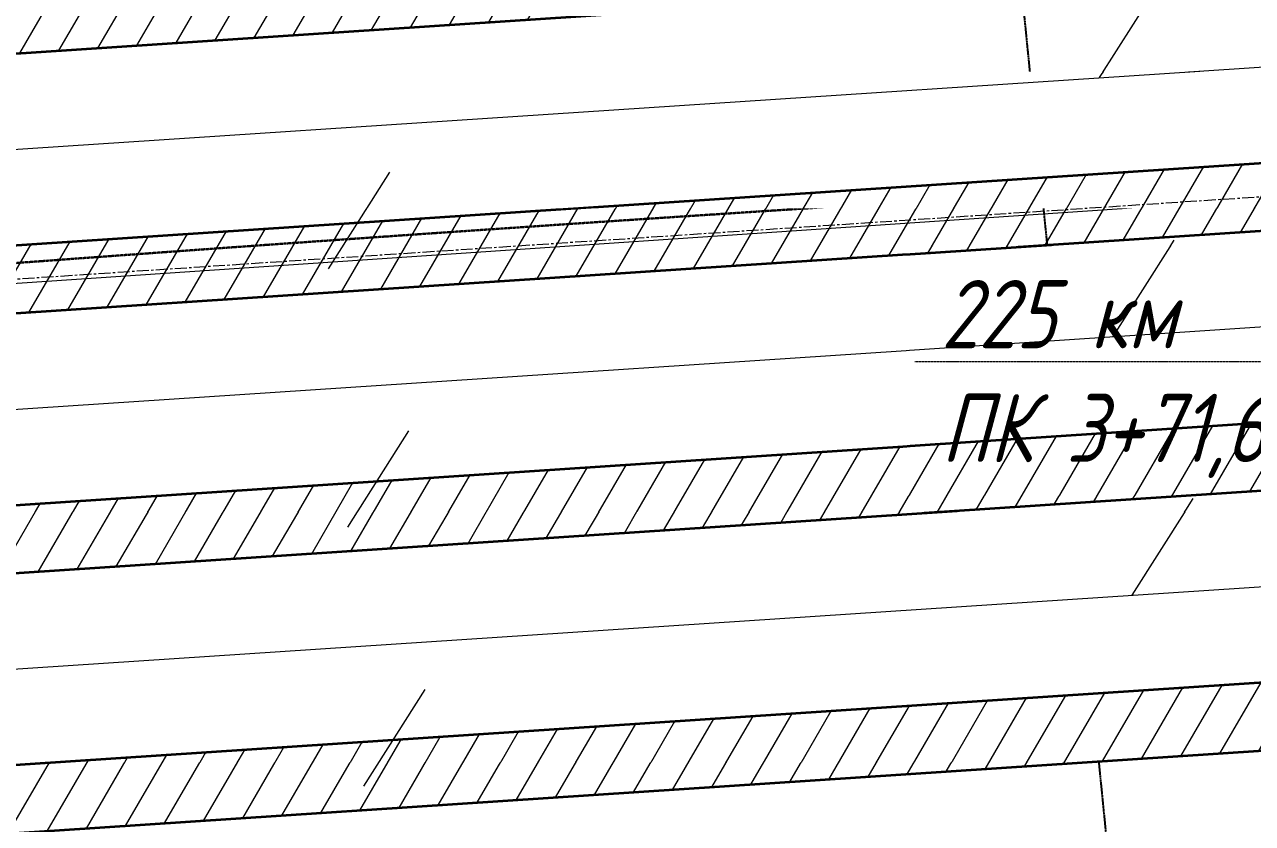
# Model space of a CAD drawing. Header units: millimetres. Extents: x 265754 to 14267433, y -6145605 to 2433772.
# Drawn here: x 7919037 to 7928037, y -581143 to -575290 of the extents above; entities that cross this region are included whole.
import ezdxf
from ezdxf import colors
from ezdxf.entities.mleader import LeaderData, LeaderLine
from ezdxf.math import Vec2, Vec3

# ---------------------------------------------------------------- set-up
doc = ezdxf.new("R2010")
doc.units = ezdxf.units.MM
for name, pattern in [('невидимая', [9.524999999999999, 6.35, -3.175]), ('осевая', [2, 1.25, -0.25, 0.25, -0.25]), ('осеваяX2', [4, 2.5, -0.5, 0.5, -0.5])]:
    doc.linetypes.add(name, pattern=pattern)
doc.layers.add('VPORTS', color=11, linetype='Continuous', lineweight=0, plot=False)
for name, color, linetype, lineweight in [('Выноски', 3, 'Continuous', 15), ('ИС_Med', 7, 'Continuous', 35), ('ИС_Ось', 3, 'осевая', 18), ('ИС_РЗМ', 3, 'Continuous', 18), ('ИС_Штр', 3, 'Continuous', 9), ('МДП_Ось', 1, 'осеваяX2', 30)]:
    doc.layers.add(name, color=color, linetype=linetype, lineweight=lineweight)
doc.layers.add('ИС_Невидимая', color=4, linetype='невидимая')
doc.styles.add('ISOCPEUR', font='isocpeur.ttf', dxfattribs={"width": 0.8, "oblique": 15, "height": 2.5})

# ---------------------------------------------------------------- blocks, each defined once
blk = doc.blocks.new('_None')
blk = doc.blocks.new('Б33')
at = {"layer": 'ИС_Med'}
blk.add_lwpolyline([(-15.08812343867604, -0.6870502139208838), (15.1118765613065, -0.6870502139209975), (15.1118765613065, 0.7129497860732954), (-15.08812343867604, 0.7129497860734091)], close=True, dxfattribs=at)
at = {"layer": 'ИС_Ось', "linetype": 'осевая', "ltscale": 25}
blk.add_lwpolyline([(-16.48812343867027, 0.01294978609064401), (16.51187656132973, 0.0129497860907577)], dxfattribs=at)
blk = doc.blocks.new('План Узловая')
at = {"layer": 'VPORTS', "ltscale": 0.08, "flags": 128}
blk.add_lwpolyline([(-43.91203558444977, -6.517467856407166), (8198.330320119858, 1133.327123403549), (32167.26320338249, 3939.97166800499), (65088.31049013138, 6163.586026310921), (98152.25189757347, 6524.280557274818), (131189.7035427093, 5061.293722867966), (149180.6928329467, 3427.836194872856), (172751.0587918758, 928.0827041864395), (181593.4482588768, -6.517467796802521)], dxfattribs=at)
at = {"layer": 'ИС_Невидимая', "ltscale": 0.2}
blk.add_lwpolyline([(50130.24443149567, 18762.08977276087), (51029.02885723114, 10357.24721956253), (52667.26586806774, -6026.481888055801), (52892.15333199501, -8648.107032060623)], dxfattribs=at)
at = {"layer": 'Выноски'}
ml = blk.add_multileader_mtext('Standard', dxfattribs=at)
ml.set_content('Металлическое барьерное ограждение', color=256, style='ISOCPEUR')
ml.set_leader_properties(color=256)
ml.set_arrow_properties(name='NONE')
ml.build(insert=Vec2(0, 0))
ml.multileader.update_dxf_attribs({"text_left_attachment_type": 6, "text_right_attachment_type": 6, "dogleg_length": 2, "arrow_head_size": 500, "scale": 200})
ctx = ml.context
ctx.base_point, ctx.scale, ctx.char_height, ctx.arrow_head_size, ctx.landing_gap_size, ctx.plane_origin, ctx.plane_x_axis, ctx.plane_y_axis = Vec3(13315.39981591702, 5389.034737765789), 200, 500, 500, 125, Vec3(8540.733157396317, 14336.94108617306), Vec3(1, 2.842170943040402e-15), Vec3(-2.842170943040402e-15, 1)
ctx.left_attachment, ctx.right_attachment, ctx.text_align_type = 6, 6, 1
notes = []
notes.append((ctx, [(0, (1, 1, 0), (13215.39981591702, 5389.034737765789), (1, 5.684341886080802e-16), 100, [(0, [(12482.19287824631, 6300.03343629837)], 0, [])])]))
ctx.mtext.insert, ctx.mtext.text_direction, ctx.mtext.rotation, ctx.mtext.width, ctx.mtext.alignment, ctx.mtext.flow_direction = Vec3(16327.387114048, 6039.034737825394), Vec3(1, 2.842170943040402e-15), 2.842170943040402e-15, 6221.823149931261, 2, 5
ctx.mtext.has_bg_fill, ctx.mtext.bg_color, ctx.mtext.bg_scale_factor, ctx.mtext.bg_transparency, ctx.mtext.use_window_bg_color = 1, -1023410167, 1.5, 0, 1
ml = blk.add_multileader_mtext('Standard', dxfattribs=at)
ml.set_content('Ось путепровода\\PОсь проезжей части', color=256, style='ISOCPEUR')
ml.set_leader_properties(color=256)
ml.set_arrow_properties(name='NONE')
ml.build(insert=Vec2(0, 0))
ml.multileader.update_dxf_attribs({"text_left_attachment_type": 6, "text_right_attachment_type": 6, "dogleg_length": 2, "arrow_head_size": 500, "scale": 200})
ctx = ml.context
ctx.base_point, ctx.scale, ctx.char_height, ctx.arrow_head_size, ctx.landing_gap_size, ctx.plane_origin, ctx.plane_x_axis, ctx.plane_y_axis = Vec3(13839.92619156837, 3519.031026244164), 200, 500, 500, 125, Vec3(7982.3427734375, 9376.900268435478), Vec3(1, 2.842170943040402e-15), Vec3(-2.842170943040402e-15, 1)
ctx.left_attachment, ctx.right_attachment, ctx.text_align_type = 6, 6, 1
notes.append((ctx, [(0, (1, 1, 0), (13739.92619156837, 3519.031026244164), (1, 5.684341886080802e-16), 100, [(0, [(12905.34992742538, 1676.732035160065)], 0, [])])]))
ctx.mtext.insert, ctx.mtext.text_direction, ctx.mtext.rotation, ctx.mtext.width, ctx.mtext.alignment, ctx.mtext.flow_direction = Vec3(16541.91348958015, 4169.031026721001), Vec3(1, 2.842170943040402e-15), 2.842170943040402e-15, 6401.925370128336, 2, 5
ctx.mtext.has_bg_fill, ctx.mtext.bg_color, ctx.mtext.bg_scale_factor, ctx.mtext.bg_transparency, ctx.mtext.use_window_bg_color = 1, -1023410167, 1.5, 0, 1
for ctx, leaders in notes:
    for number, flags, end, landing, length, lines in leaders:
        leader = LeaderData()
        leader.index, (leader.has_last_leader_line, leader.has_dogleg_vector, leader.attachment_direction) = number, flags
        leader.last_leader_point, leader.dogleg_vector, leader.dogleg_length = Vec3(end), Vec3(landing), length
        for number, points, colour, breaks in lines:
            line = LeaderLine()
            line.index, line.vertices, line.color, line.breaks = number, Vec3.list(points), colors.encode_raw_color(colour), breaks
            leader.lines.append(line)
        ctx.leaders.append(leader)
at = {"layer": 'ИС_Штр'}
h = blk.add_hatch(dxfattribs=at)
h.set_pattern_fill('ANSI31', color=256, scale=75, angle=14.81052377493742)
h.set_pattern_definition([(59.81052377493732, (19442.09947974252, 10024.05404608027), (-205.8274345762676, 119.7438215556539), [])])
h.paths.add_polyline_path([(62294.55907819496, 8132.326701803657), (33673.12459300866, 6239.725101369666), (33706.03575905663, 5742.016137325496), (62327.54969168932, 7633.416269445443)])
at = {"layer": 'ИС_РЗМ'}
for p, q in [((52393.66300793452, 6953.288919158222), (51945.06677811587, 6245.352087242063)), ((46742.99124309508, 5553.715798508667), (46294.39501327643, 4845.778966592508))]:
    blk.add_line(p, q, dxfattribs=at)
at = {"layer": 'Выноски'}
ml = blk.add_multileader_mtext('Standard', dxfattribs=at)
ml.set_content('225 км\\PПК 3+71,67', color=256, style='ISOCPEUR')
ml.set_leader_properties(color=256)
ml.set_arrow_properties(name='NONE')
ml.build(insert=Vec2(0, 0))
ml.multileader.update_dxf_attribs({"text_left_attachment_type": 6, "text_right_attachment_type": 6, "dogleg_length": 2, "arrow_head_size": 300, "scale": 200})
ctx = ml.context
ctx.base_point, ctx.scale, ctx.char_height, ctx.arrow_head_size, ctx.landing_gap_size, ctx.plane_origin, ctx.plane_x_axis, ctx.plane_y_axis = Vec3(50527.69845328078, 4162.554789304732), 200, 500, 300, 125, Vec3(44403.06487798691, 9237.545387625694), Vec3(1, 2.842170943040402e-15), Vec3(-2.842170943040402e-15, 1)
ctx.left_attachment, ctx.right_attachment = 6, 6
notes = []
notes.append((ctx, [(1, (1, 1, 0), (53685.6476457119, 4162.554789304733), (-1, -2.842170943040401e-16), 100, [(0, [(54634.42280244827, 5457.490180015564)], 0, [])])]))
ctx.mtext.insert, ctx.mtext.text_direction, ctx.mtext.rotation, ctx.mtext.width, ctx.mtext.flow_direction = Vec3(50786.67304944992, 4762.55478978157), Vec3(1, 2.842170943040402e-15), 2.842170943040402e-15, 3076.681753235513, 5
ctx.mtext.has_bg_fill, ctx.mtext.bg_color, ctx.mtext.bg_scale_factor, ctx.mtext.bg_transparency, ctx.mtext.use_window_bg_color = 1, -1023410167, 1.5, 0, 1
at = {"layer": 'Выноски', "ltscale": 0.3}
ml = blk.add_multileader_mtext('Standard', dxfattribs=at)
ml.set_content('Начало путепровода \\PПК 1+40,18', color=256, style='ISOCPEUR')
ml.set_leader_properties(color=256)
ml.set_arrow_properties(name='NONE')
ml.build(insert=Vec2(0, 0))
ml.multileader.update_dxf_attribs({"text_left_attachment_type": 6, "text_right_attachment_type": 6, "dogleg_length": 2, "arrow_head_size": 300, "scale": 200})
ctx = ml.context
ctx.base_point, ctx.scale, ctx.char_height, ctx.arrow_head_size, ctx.landing_gap_size, ctx.plane_origin, ctx.plane_x_axis, ctx.plane_y_axis = Vec3(1024.793878124878, 2213.273277401923), 200, 500, 300, 125, Vec3(-1995.070712327957, 7387.238701581955), Vec3(1, 2.842170943040402e-15), Vec3(-2.842170943040402e-15, 1)
ctx.left_attachment, ctx.right_attachment = 6, 6
notes.append((ctx, [(1, (1, 1, 0), (6668.768474340439, 2213.273277401924), (-1, -2.842170943040401e-16), 100, [(0, [(7895.488041639328, 1091.446149468422)], 0, [])])]))
ctx.mtext.insert, ctx.mtext.text_direction, ctx.mtext.rotation, ctx.mtext.width, ctx.mtext.flow_direction = Vec3(1149.793878078461, 2813.273277401924), Vec3(1, 2.842170943040402e-15), 2.842170943040402e-15, 5487.643685489066, 5
ctx.mtext.has_bg_fill, ctx.mtext.bg_color, ctx.mtext.bg_scale_factor, ctx.mtext.bg_transparency, ctx.mtext.use_window_bg_color = 1, -1023410167, 1.5, 0, 1
for ctx, leaders in notes:
    for number, flags, end, landing, length, lines in leaders:
        leader = LeaderData()
        leader.index, (leader.has_last_leader_line, leader.has_dogleg_vector, leader.attachment_direction) = number, flags
        leader.last_leader_point, leader.dogleg_vector, leader.dogleg_length = Vec3(end), Vec3(landing), length
        for number, points, colour, breaks in lines:
            line = LeaderLine()
            line.index, line.vertices, line.color, line.breaks = number, Vec3.list(points), colors.encode_raw_color(colour), breaks
            leader.lines.append(line)
        ctx.leaders.append(leader)
at = {"layer": 'ИС_Штр'}
h = blk.add_hatch(dxfattribs=at)
h.set_pattern_fill('ANSI31', color=256, scale=75, angle=14.81052377493742)
h.set_pattern_definition([(59.81052377493732, (20082.39857004065, 8162.244630661211), (-205.8274345762676, 119.7438215556539), [])])
h.paths.add_polyline_path([(62934.85816849308, 6270.517286384595), (34313.42368330678, 4377.915685950604), (34346.33484935475, 3880.206721906376), (62967.84878198744, 5771.60685402638)])
h = blk.add_hatch(dxfattribs=at)
h.set_pattern_fill('ANSI31', color=256, scale=75, angle=14.81052377493742)
h.set_pattern_definition([(59.81052377493732, (20722.69766038639, 6300.435215208563), (-205.8274345762676, 119.7438215556539), [])])
h.paths.add_polyline_path([(63575.15725883882, 4408.707870931947), (34953.72277365247, 2516.106270497956), (34986.63393970049, 2018.397306453786), (63608.14787233312, 3909.797438573733)])
h = blk.add_hatch(dxfattribs=at)
h.set_pattern_fill('ANSI31', color=256, scale=75, angle=14.81052377493742)
h.set_pattern_definition([(59.81052377493732, (21362.99675079918, 4438.625799851085), (-205.8274345762676, 119.7438215556539), [])])
h.paths.add_polyline_path([(64215.45634925162, 2546.898455574468), (35594.02186406526, 654.2968551404774), (35626.93303011317, 156.5878910963074), (64248.44696274592, 2047.988023216254)])
at = {"layer": 'ИС_Ось', "color": 6, "ltscale": 25}
blk.add_lwpolyline([(171938.7137536773, 4820.039046314196), (151544.5615984517, 6972.488849354908, 0.059768530447525), (7720.029646566836, 4924.088648953591)], format="xyb", dxfattribs=at)
at = {"layer": 'ИС_Ось', "color": 6, "ltscale": 70}
blk.add_lwpolyline([(173300.5997404701, 877.2955291591352), (148796.1297296375, 3467.007442386297), (129627.5815741288, 5134.02218358306), (98154.28085576242, 6525.325867037289), (65093.73872907349, 6162.31943565351), (33089.28068415384, 4046.014310504193), (8216.902876287757, 1185.404047815944)], dxfattribs=at)
at = {"layer": 'ИС_РЗМ'}
for p, q in [((52492.92965295154, 5055.777110686933), (52044.33342313295, 4347.840278770775)), ((46882.42417900119, 3658.732055359462), (46433.82794918254, 2950.795223443245)), ((52632.36258885765, 3160.793367537728), (52183.766359039, 2452.856535621511)), ((47001.7739694629, 1762.484279547702), (46553.17773964419, 1054.547447631485))]:
    blk.add_line(p, q, dxfattribs=at)
at = {"layer": 'ИС_Med', "xscale": 1000, "yscale": 1000, "zscale": 1000, "rotation": 3.783194263196299}
for p in [(48309.49044961022, 5991.960780874128), (48949.78953995591, 4130.15136542148), (49590.0886303687, 2268.341950063943), (50230.38772066683, 406.532534644939)]:
    blk.add_blockref('Б33', p, dxfattribs=at)

msp = doc.modelspace()

# ---------------------------------------------------------------- linework, layer by layer
at = {"layer": 'МДП_Ось', "ltscale": 2, "flags": 128}
msp.add_lwpolyline([(7744118.950588193, -600901.0188382629), (7877092.999730748, -581616.4054394475, -0.06236864998936653), (8026169.574010785, -578717.1937406478), (8060956.837795081, -582387.9327475576, -0.0006835939129814506), (8065307.261137919, -582850.9975507914, -0.00205078418366611), (8069655.076218408, -583337.8454738357, -0.003417982021346688), (8073997.284802367, -583872.2148878503, -0.004785192664712667), (8078330.110013368, -584477.744016788, -0.006152421236038208), (8082648.610660977, -585177.8942796449, -0.007519673090428114), (8086946.301076824, -585995.8418994837, -0.008886952884495258), (8091214.780204762, -586954.3275510408, -0.0102542657405138), (8095443.375245943, -588075.4542165053, -0.1601430922746658), (8147070.400589593, -623222.8795043117, -0.0102542657405138), (8149663.690246969, -626746.0584357762, -0.008886952884495258), (8152120.284078276, -630365.969424423, -0.007519673090428114), (8154456.833502691, -634064.5797038011, -0.006152421236038208), (8156691.416068209, -637825.7363064205, -0.004785192664712667), (8158843.216732579, -641634.9086241539, -0.003417982021346688), (8160932.252002124, -645478.8984387383, -0.00205078418366611), (8162979.12972612, -649345.5259694468, -0.0006835937965661287), (8165004.836376817, -653223.299149419), (8177974.555806698, -678106.2325745835, 0.0006835937965661287), (8180000.26245943, -681984.0057558079, 0.00205078418366611), (8182047.140182366, -685850.633285951, 0.003417982021346688), (8184136.175451996, -689694.6231004137, 0.004785192664712667), (8186287.976116366, -693503.795418147, 0.006152421236038208), (8188522.558681798, -697264.9520208883, 0.007519673090428114), (8190859.108106214, -700963.5623002665, 0.008886952884495258), (8193315.701937435, -704583.4732890349, 0.0102542657405138), (8195908.991594639, -708106.652220743, 0.2138723582029343), (8267938.749952664, -746889.3201956032, 0.0102542657405138), (8272307.630970686, -747114.752391343, 0.008886952884495258), (8276682.015217912, -747172.8150737833, 0.007519673090428114), (8281056.015060954, -747087.3365069298, 0.006152421236038208), (8285426.097272793, -746882.3006934635, 0.004785192664712667), (8289790.692661519, -746581.7230216657, 0.003417982021346688), (8294149.802126802, -746209.5795941239, 0.00205078418366611), (8298504.602326069, -745789.7795278534, 0.0006835938547737896), (8302857.05248278, -745346.1694407022), (8316226.710225059, -743971.1946019325)], format="xyb", dxfattribs=at)

# ---------------------------------------------------------------- next in the draw order: block references
at = {"layer": 'ИС_Ось', "color": 4, "ltscale": 0.05}
msp.add_blockref('План Узловая', (7874968.788125941, -581924.4700561167), dxfattribs=at)

doc.saveas('drawing.dxf')
